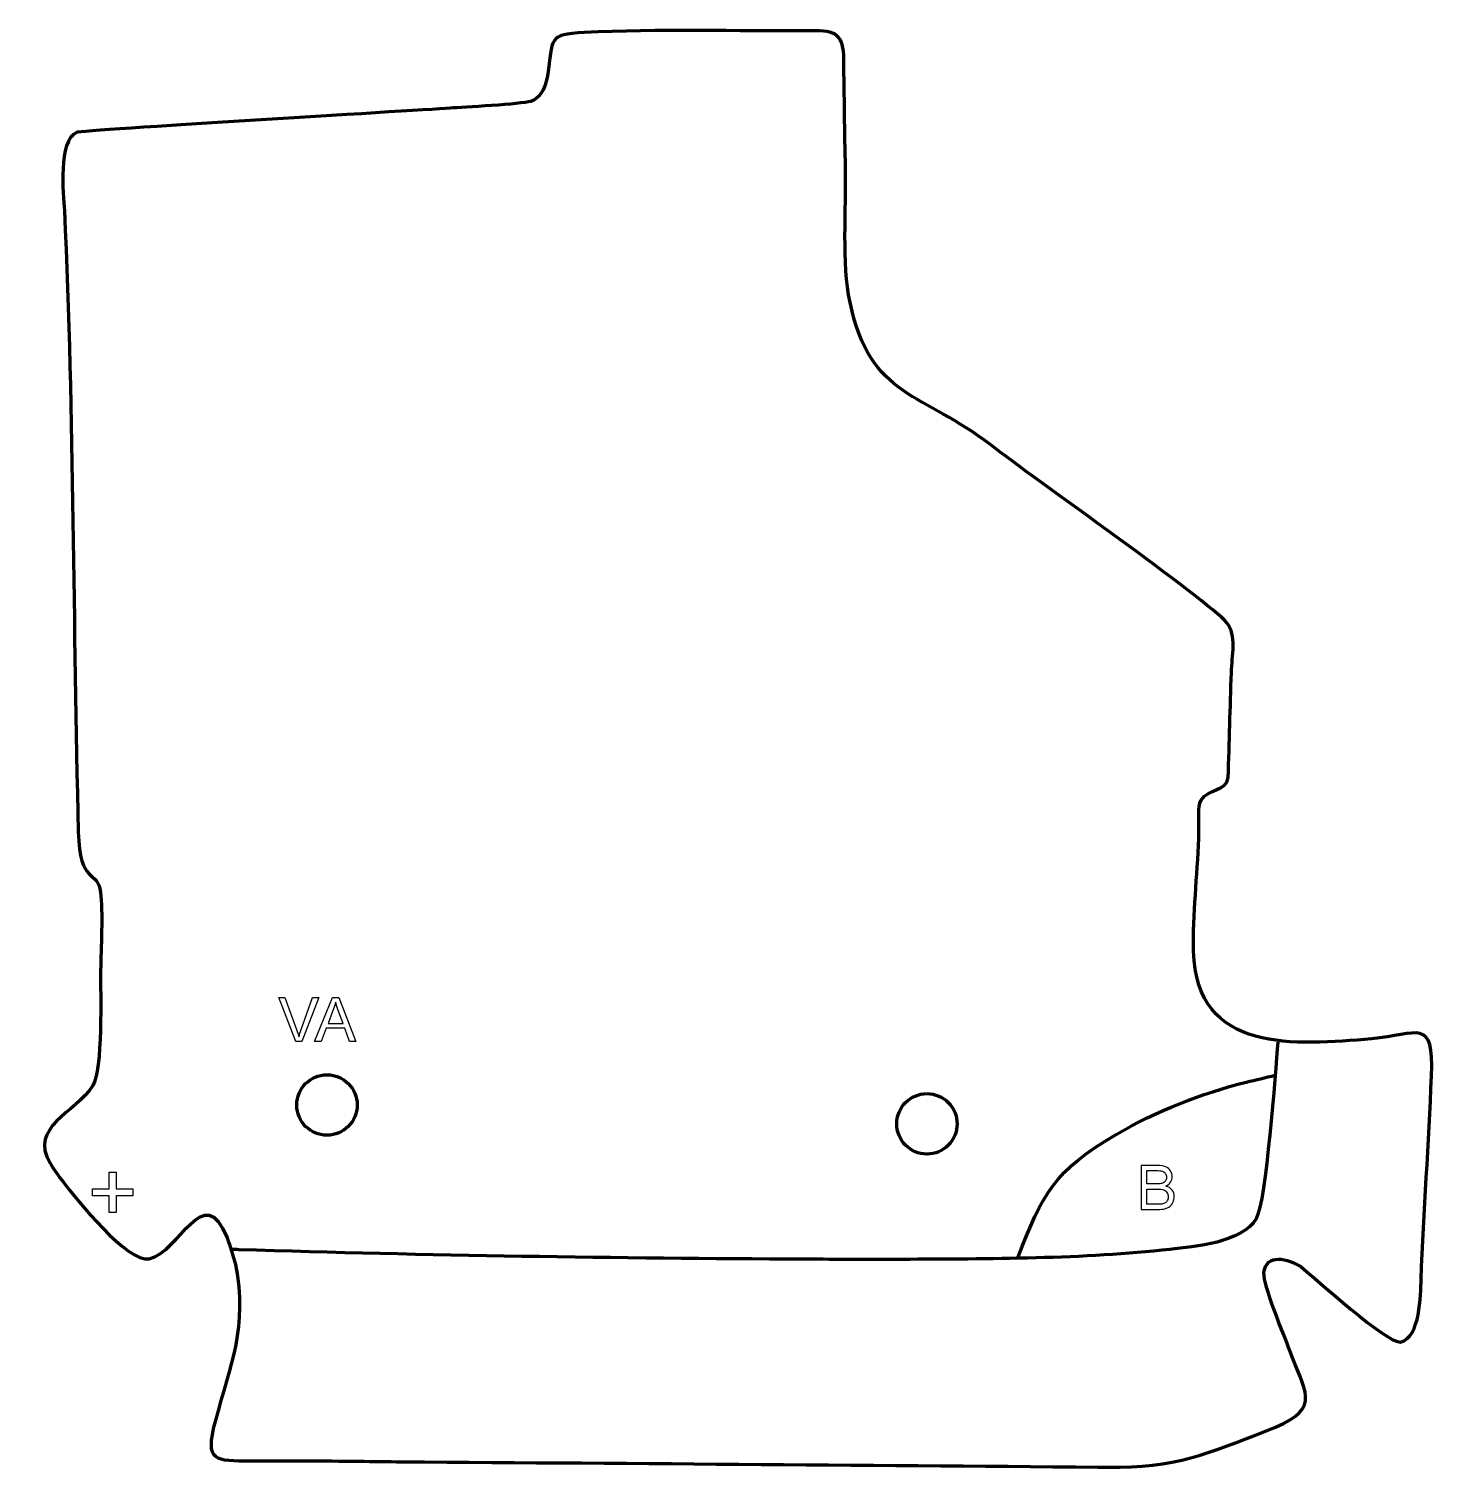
# Model space of a CAD drawing. Header units: millimetres. Extents: x 1020 to 1602, y 141 to 736.
import ezdxf

# ---------------------------------------------------------------- set-up
doc = ezdxf.new("R2010")
doc.units = ezdxf.units.MM
doc.header["$MEASUREMENT"] = 0
doc.layers.add('layer 2', color=7, linetype='Continuous')
doc.layers.add('layer 3', color=7, linetype='Continuous')

msp = doc.modelspace()

# ---------------------------------------------------------------- linework, layer by layer
at = {"layer": 'layer 2', "color": 142, "lineweight": 200}
for centre in [(1143.7237, 290.4966), (1391.9034, 282.6914)]:
    msp.add_ellipse(centre, major_axis=(0, 12.5), ratio=1, dxfattribs=at)
at = {"layer": 'layer 2', "color": 142}
for points, knots in [([(1133.3685, 316.7254), (1133.3685, 316.7254), (1140.3958, 334.9118), (1140.3958, 334.9118), (1140.3958, 334.9118), (1140.3958, 334.9118), (1137.7881, 334.9118), (1137.7881, 334.9118), (1137.7881, 334.9118), (1137.7881, 334.9118), (1133.0637, 321.6953), (1133.0637, 321.6953), (1133.0637, 321.6953), (1132.6869, 320.637), (1132.3652, 319.6464), (1132.1112, 318.7193), (1132.1112, 318.7193), (1131.8318, 319.7141), (1131.5058, 320.7047), (1131.1333, 321.6953), (1131.1333, 321.6953), (1131.1333, 321.6953), (1126.2311, 334.9118), (1126.2311, 334.9118), (1126.2311, 334.9118), (1126.2311, 334.9118), (1123.7758, 334.9118), (1123.7758, 334.9118), (1123.7758, 334.9118), (1123.7758, 334.9118), (1130.8666, 316.7254), (1130.8666, 316.7254), (1130.8666, 316.7254), (1130.8666, 316.7254), (1133.3685, 316.7254), (1133.3685, 316.7254)], [0, 0, 0, 0, 0.1, 0.1, 0.1, 0.1, 0.2, 0.2, 0.2, 0.2, 0.3, 0.3, 0.3, 0.3, 0.4, 0.4, 0.4, 0.4, 0.5, 0.5, 0.5, 0.5, 0.6, 0.6, 0.6, 0.6, 0.7, 0.7, 0.7, 0.7, 0.8, 0.8, 0.8, 0.8, 1, 1, 1, 1]), ([(1155.602, 316.7254), (1155.602, 316.7254), (1148.6255, 334.9118), (1148.6255, 334.9118), (1148.6255, 334.9118), (1148.6255, 334.9118), (1145.9796, 334.9118), (1145.9796, 334.9118), (1145.9796, 334.9118), (1145.9796, 334.9118), (1138.5755, 316.7254), (1138.5755, 316.7254), (1138.5755, 316.7254), (1138.5755, 316.7254), (1141.3145, 316.7254), (1141.3145, 316.7254), (1141.3145, 316.7254), (1141.3145, 316.7254), (1143.4185, 322.2372), (1143.4185, 322.2372), (1143.4185, 322.2372), (1143.4185, 322.2372), (1151.0766, 322.2372), (1151.0766, 322.2372), (1151.0766, 322.2372), (1151.0766, 322.2372), (1153.0493, 316.7254), (1153.0493, 316.7254), (1153.0493, 316.7254), (1153.0493, 316.7254), (1155.602, 316.7254), (1155.602, 316.7254)], [0, 0, 0, 0, 0.11111111, 0.11111111, 0.11111111, 0.11111111, 0.22222222, 0.22222222, 0.22222222, 0.22222222, 0.33333333, 0.33333333, 0.33333333, 0.33333333, 0.44444444, 0.44444444, 0.44444444, 0.44444444, 0.55555556, 0.55555556, 0.55555556, 0.55555556, 0.66666667, 0.66666667, 0.66666667, 0.66666667, 0.77777778, 0.77777778, 0.77777778, 0.77777778, 1, 1, 1, 1]), ([(1150.3696, 324.193), (1150.3696, 324.193), (1144.172, 324.193), (1144.172, 324.193), (1144.172, 324.193), (1144.172, 324.193), (1146.0685, 329.2349), (1146.0685, 329.2349), (1146.0685, 329.2349), (1146.64, 330.7674), (1147.0718, 332.0331), (1147.3724, 333.0322), (1147.3724, 333.0322), (1147.6222, 331.8469), (1147.9566, 330.6827), (1148.3757, 329.5312), (1148.3757, 329.5312), (1148.3757, 329.5312), (1150.3696, 324.193), (1150.3696, 324.193)], [0, 0, 0, 0, 0.16666667, 0.16666667, 0.16666667, 0.16666667, 0.33333333, 0.33333333, 0.33333333, 0.33333333, 0.5, 0.5, 0.5, 0.5, 0.66666667, 0.66666667, 0.66666667, 0.66666667, 1, 1, 1, 1]), ([(1056.5548, 246.038), (1056.5548, 246.038), (1056.5548, 252.9525), (1056.5548, 252.9525), (1056.5548, 252.9525), (1056.5548, 252.9525), (1063.4339, 252.9525), (1063.4339, 252.9525), (1063.4339, 252.9525), (1063.4339, 252.9525), (1063.4339, 255.8453), (1063.4339, 255.8453), (1063.4339, 255.8453), (1063.4339, 255.8453), (1056.5548, 255.8453), (1056.5548, 255.8453), (1056.5548, 255.8453), (1056.5548, 255.8453), (1056.5548, 262.7244), (1056.5548, 262.7244), (1056.5548, 262.7244), (1056.5548, 262.7244), (1053.6267, 262.7244), (1053.6267, 262.7244), (1053.6267, 262.7244), (1053.6267, 262.7244), (1053.6267, 255.8453), (1053.6267, 255.8453), (1053.6267, 255.8453), (1053.6267, 255.8453), (1046.7475, 255.8453), (1046.7475, 255.8453), (1046.7475, 255.8453), (1046.7475, 255.8453), (1046.7475, 252.9525), (1046.7475, 252.9525), (1046.7475, 252.9525), (1046.7475, 252.9525), (1053.6267, 252.9525), (1053.6267, 252.9525), (1053.6267, 252.9525), (1053.6267, 252.9525), (1053.6267, 246.038), (1053.6267, 246.038), (1053.6267, 246.038), (1053.6267, 246.038), (1056.5548, 246.038), (1056.5548, 246.038)], [0, 0, 0, 0, 0.07692308, 0.07692308, 0.07692308, 0.07692308, 0.15384615, 0.15384615, 0.15384615, 0.15384615, 0.23076923, 0.23076923, 0.23076923, 0.23076923, 0.30769231, 0.30769231, 0.30769231, 0.30769231, 0.38461538, 0.38461538, 0.38461538, 0.38461538, 0.46153846, 0.46153846, 0.46153846, 0.46153846, 0.53846154, 0.53846154, 0.53846154, 0.53846154, 0.61538462, 0.61538462, 0.61538462, 0.61538462, 0.69230769, 0.69230769, 0.69230769, 0.69230769, 0.76923077, 0.76923077, 0.76923077, 0.76923077, 0.84615385, 0.84615385, 0.84615385, 0.84615385, 1, 1, 1, 1]), ([(1480.4908, 247.3047), (1480.4908, 247.3047), (1480.4908, 265.4911), (1480.4908, 265.4911), (1480.4908, 265.4911), (1480.4908, 265.4911), (1487.3149, 265.4911), (1487.3149, 265.4911), (1487.3149, 265.4911), (1488.7035, 265.4911), (1489.8168, 265.3091), (1490.6593, 264.9408), (1490.6593, 264.9408), (1491.4975, 264.5725), (1492.1536, 264.0052), (1492.6278, 263.239), (1492.6278, 263.239), (1493.1061, 262.477), (1493.3432, 261.6769), (1493.3432, 260.8387), (1493.3432, 260.8387), (1493.3432, 260.064), (1493.1315, 259.3316), (1492.7124, 258.6458), (1492.7124, 258.6458), (1492.2933, 257.96), (1491.6583, 257.4054), (1490.8074, 256.9821), (1490.8074, 256.9821), (1491.9081, 256.6604), (1492.7548, 256.11), (1493.3432, 255.3311), (1493.3432, 255.3311), (1493.9359, 254.5564), (1494.2322, 253.6378), (1494.2322, 252.5794), (1494.2322, 252.5794), (1494.2322, 251.7243), (1494.0502, 250.9327), (1493.6903, 250.2003), (1493.6903, 250.2003), (1493.3305, 249.4679), (1492.886, 248.9049), (1492.3568, 248.507), (1492.3568, 248.507), (1491.8277, 248.1133), (1491.163, 247.8127), (1490.3672, 247.6095), (1490.3672, 247.6095), (1489.5671, 247.4063), (1488.5892, 247.3047), (1487.4292, 247.3047), (1487.4292, 247.3047), (1487.4292, 247.3047), (1480.4908, 247.3047), (1480.4908, 247.3047)], [0, 0, 0, 0, 0.06666667, 0.06666667, 0.06666667, 0.06666667, 0.13333333, 0.13333333, 0.13333333, 0.13333333, 0.2, 0.2, 0.2, 0.2, 0.26666667, 0.26666667, 0.26666667, 0.26666667, 0.33333333, 0.33333333, 0.33333333, 0.33333333, 0.4, 0.4, 0.4, 0.4, 0.46666667, 0.46666667, 0.46666667, 0.46666667, 0.53333333, 0.53333333, 0.53333333, 0.53333333, 0.6, 0.6, 0.6, 0.6, 0.66666667, 0.66666667, 0.66666667, 0.66666667, 0.73333333, 0.73333333, 0.73333333, 0.73333333, 0.8, 0.8, 0.8, 0.8, 0.86666667, 0.86666667, 0.86666667, 0.86666667, 1, 1, 1, 1]), ([(1482.9038, 257.8457), (1482.9038, 257.8457), (1486.8366, 257.8457), (1486.8366, 257.8457), (1486.8366, 257.8457), (1487.9034, 257.8457), (1488.6696, 257.9177), (1489.131, 258.0574), (1489.131, 258.0574), (1489.7449, 258.2394), (1490.2063, 258.5442), (1490.5153, 258.9675), (1490.5153, 258.9675), (1490.8244, 259.3909), (1490.981, 259.92), (1490.981, 260.5593), (1490.981, 260.5593), (1490.981, 261.1646), (1490.8371, 261.698), (1490.545, 262.1552), (1490.545, 262.1552), (1490.2571, 262.6167), (1489.8422, 262.9342), (1489.3046, 263.1035), (1489.3046, 263.1035), (1488.767, 263.2728), (1487.8441, 263.3575), (1486.5402, 263.3575), (1486.5402, 263.3575), (1486.5402, 263.3575), (1482.9038, 263.3575), (1482.9038, 263.3575), (1482.9038, 263.3575), (1482.9038, 263.3575), (1482.9038, 257.8457), (1482.9038, 257.8457)], [0, 0, 0, 0, 0.1, 0.1, 0.1, 0.1, 0.2, 0.2, 0.2, 0.2, 0.3, 0.3, 0.3, 0.3, 0.4, 0.4, 0.4, 0.4, 0.5, 0.5, 0.5, 0.5, 0.6, 0.6, 0.6, 0.6, 0.7, 0.7, 0.7, 0.7, 0.8, 0.8, 0.8, 0.8, 1, 1, 1, 1]), ([(1482.9038, 249.4383), (1482.9038, 249.4383), (1487.4335, 249.4383), (1487.4335, 249.4383), (1487.4335, 249.4383), (1488.2124, 249.4383), (1488.7585, 249.4679), (1489.076, 249.5272), (1489.076, 249.5272), (1489.6263, 249.6246), (1490.092, 249.7897), (1490.4645, 250.0225), (1490.4645, 250.0225), (1490.8371, 250.2553), (1491.1419, 250.594), (1491.3832, 251.0385), (1491.3832, 251.0385), (1491.6245, 251.483), (1491.743, 251.9952), (1491.743, 252.5752), (1491.743, 252.5752), (1491.743, 253.2568), (1491.5694, 253.8452), (1491.2181, 254.349), (1491.2181, 254.349), (1490.8709, 254.8527), (1490.3883, 255.2041), (1489.7703, 255.4073), (1489.7703, 255.4073), (1489.1564, 255.6105), (1488.2674, 255.7121), (1487.1117, 255.7121), (1487.1117, 255.7121), (1487.1117, 255.7121), (1482.9038, 255.7121), (1482.9038, 255.7121), (1482.9038, 255.7121), (1482.9038, 255.7121), (1482.9038, 249.4383), (1482.9038, 249.4383)], [0, 0, 0, 0, 0.09090909, 0.09090909, 0.09090909, 0.09090909, 0.18181818, 0.18181818, 0.18181818, 0.18181818, 0.27272727, 0.27272727, 0.27272727, 0.27272727, 0.36363636, 0.36363636, 0.36363636, 0.36363636, 0.45454545, 0.45454545, 0.45454545, 0.45454545, 0.54545455, 0.54545455, 0.54545455, 0.54545455, 0.63636364, 0.63636364, 0.63636364, 0.63636364, 0.72727273, 0.72727273, 0.72727273, 0.72727273, 0.81818182, 0.81818182, 0.81818182, 0.81818182, 1, 1, 1, 1])]:
    msp.add_open_spline(points, degree=3, knots=knots, dxfattribs=at)
at = {"layer": 'layer 2', "color": 142, "lineweight": 158}
for points, knots in [([(1537.0918, 316.4262), (1535.9446, 304.1069), (1532.322, 250.7194), (1528.0702, 243.46), (1528.0702, 243.46), (1522.2352, 233.4974), (1502.8925, 231.9748), (1492.3379, 230.7744), (1492.3379, 230.7744), (1457.1765, 226.7753), (1416.9243, 226.7518), (1381.4341, 226.6442), (1381.4341, 226.6442), (1368.1002, 226.6038), (1354.767, 226.6381), (1341.4332, 226.6999), (1341.4332, 226.6999), (1263.6704, 227.0833), (1185.005, 228.1832), (1107.2752, 230.6447), (1107.2752, 230.6447), (1106.2098, 230.6785), (1105.1445, 230.7132), (1104.0792, 230.7484)], [0, 0, 0, 0, 0.14285714, 0.14285714, 0.14285714, 0.14285714, 0.28571429, 0.28571429, 0.28571429, 0.28571429, 0.42857143, 0.42857143, 0.42857143, 0.42857143, 0.57142857, 0.57142857, 0.57142857, 0.57142857, 0.71428571, 0.71428571, 0.71428571, 0.71428571, 1, 1, 1, 1]), ([(1429.4337, 227.0667), (1439.9736, 254.1757), (1444.3197, 263.1494), (1470.2624, 278.3494), (1470.2624, 278.3494), (1486.6708, 287.9631), (1505.5542, 295.3247), (1523.9825, 299.9597), (1523.9825, 299.9597), (1527.9599, 300.9404), (1531.9642, 301.8461), (1535.9549, 302.7745)], [0, 0, 0, 0, 0.25, 0.25, 0.25, 0.25, 0.5, 0.5, 0.5, 0.5, 1, 1, 1, 1])]:
    msp.add_open_spline(points, degree=3, knots=knots, dxfattribs=at)
at = {"layer": 'layer 3', "color": 242, "lineweight": 158}
msp.add_open_spline([(1516.5694, 425.9305), (1515.5364, 420.0415), (1508.5679, 421.7298), (1505.379, 416.5373), (1505.379, 416.5373), (1503.649, 413.7204), (1504.653, 408.765), (1504.3562, 400.6693), (1504.3562, 400.6693), (1503.7941, 385.3343), (1501.8854, 369.2545), (1502.1785, 354.1628), (1502.1785, 354.1628), (1503.3122, 311.4016), (1544.7591, 315.2777), (1575.883, 317.8694), (1575.883, 317.8694), (1594.9353, 319.7373), (1601.7676, 326.9588), (1600.6081, 302.5387), (1600.6081, 302.5387), (1599.6311, 274.6127), (1597.3746, 246.5133), (1596.3657, 218.4638), (1596.3657, 218.4638), (1596.1295, 211.9566), (1596.0475, 194.3325), (1587.8571, 192.4594), (1587.8571, 192.4594), (1582.0434, 191.9), (1552.9509, 218.4938), (1546.5231, 223.6474), (1546.5231, 223.6474), (1541.4524, 227.0041), (1532.1236, 229.4108), (1531.3456, 221.0406), (1531.3456, 221.0406), (1530.8845, 216.0799), (1539.8062, 194.9479), (1542.039, 188.8504), (1542.039, 188.8504), (1547.942, 172.4758), (1555.5265, 165.321), (1536.1569, 157.2624), (1536.1569, 157.2624), (1513.1838, 148.2997), (1497.2241, 140.8411), (1471.9035, 140.6697), (1471.9035, 140.6697), (1372.8416, 141.4754), (1273.8188, 142.2841), (1174.7535, 142.9385), (1174.7535, 142.9385), (1168.7719, 142.9864), (1162.7935, 143.0701), (1156.8126, 143.1594), (1156.8126, 143.1594), (1141.9713, 143.3812), (1127.2749, 143.1783), (1112.5172, 143.3228), (1112.5172, 143.3228), (1097.3538, 143.4714), (1092.9253, 142.8444), (1097.4434, 159.5669), (1097.4434, 159.5669), (1103.9584, 183.6806), (1110.8712, 198.5032), (1105.8804, 224.5295), (1105.8804, 224.5295), (1104.8325, 228.302), (1103.8338, 231.9174), (1102.3811, 235.5642), (1102.3811, 235.5642), (1092.6585, 259.9722), (1082.8252, 229.6279), (1070.1874, 226.8746), (1070.1874, 226.8746), (1061.398, 224.9598), (1040.0131, 251.5976), (1034.7052, 258.5118), (1034.7052, 258.5118), (1032.8588, 261.0347), (1030.7259, 263.7622), (1029.1597, 266.4446), (1029.1597, 266.4446), (1020.3736, 281.4927), (1039.272, 286.8835), (1046.8364, 298.5161), (1046.8364, 298.5161), (1051.0369, 304.9758), (1049.985, 337.0913), (1050.079, 346.434), (1050.079, 346.434), (1050.2684, 354.6709), (1051.0671, 370.7434), (1050.0778, 378.4705), (1050.0778, 378.4705), (1048.8533, 388.0342), (1041.4226, 381.2815), (1040.855, 403.4561), (1040.855, 403.4561), (1038.6808, 489.079), (1039.0434, 574.869), (1035.1342, 660.4266), (1035.1342, 660.4266), (1034.6169, 667.4128), (1032.4164, 689.2109), (1040.1691, 692.7781), (1040.1691, 692.7781), (1042.101, 693.6671), (1178.1568, 701.6892), (1194.6936, 702.8184), (1194.6936, 702.8184), (1199.7355, 703.178), (1224.1738, 704.4959), (1228.0621, 705.585), (1228.0621, 705.585), (1231.4362, 706.9042), (1233.7542, 709.7755), (1234.9763, 716.1337), (1234.9763, 716.1337), (1237.3439, 731.715), (1234.8909, 733.3302), (1250.1228, 734.0993), (1250.1228, 734.0993), (1280.9986, 735.6583), (1312.9638, 734.5533), (1343.9723, 734.871), (1343.9723, 734.871), (1354.3764, 735.0005), (1357.4605, 733.1586), (1357.55, 722.8441), (1357.55, 722.8441), (1357.6917, 707.9196), (1357.9241, 692.9993), (1358.2199, 678.0771), (1358.2199, 678.0771), (1358.5577, 661.0406), (1356.7048, 638.6109), (1360.1067, 622.4828), (1360.1067, 622.4828), (1368.544, 582.4834), (1390.411, 585.2661), (1418.3321, 563.4976), (1418.3321, 563.4976), (1435.4513, 550.1507), (1507.868, 499.5727), (1515.9486, 489.9574), (1515.9486, 489.9574), (1520.1663, 484.9385), (1518.0638, 476.0419), (1517.8465, 469.3886), (1517.8465, 469.3886), (1517.3735, 454.9078), (1516.9978, 440.414), (1516.5694, 425.9305)], degree=3, knots=[0, 0, 0, 0, 0.025, 0.025, 0.025, 0.025, 0.05, 0.05, 0.05, 0.05, 0.075, 0.075, 0.075, 0.075, 0.1, 0.1, 0.1, 0.1, 0.125, 0.125, 0.125, 0.125, 0.15, 0.15, 0.15, 0.15, 0.175, 0.175, 0.175, 0.175, 0.2, 0.2, 0.2, 0.2, 0.225, 0.225, 0.225, 0.225, 0.25, 0.25, 0.25, 0.25, 0.275, 0.275, 0.275, 0.275, 0.3, 0.3, 0.3, 0.3, 0.325, 0.325, 0.325, 0.325, 0.35, 0.35, 0.35, 0.35, 0.375, 0.375, 0.375, 0.375, 0.4, 0.4, 0.4, 0.4, 0.425, 0.425, 0.425, 0.425, 0.45, 0.45, 0.45, 0.45, 0.475, 0.475, 0.475, 0.475, 0.5, 0.5, 0.5, 0.5, 0.525, 0.525, 0.525, 0.525, 0.55, 0.55, 0.55, 0.55, 0.575, 0.575, 0.575, 0.575, 0.6, 0.6, 0.6, 0.6, 0.625, 0.625, 0.625, 0.625, 0.65, 0.65, 0.65, 0.65, 0.675, 0.675, 0.675, 0.675, 0.7, 0.7, 0.7, 0.7, 0.725, 0.725, 0.725, 0.725, 0.75, 0.75, 0.75, 0.75, 0.775, 0.775, 0.775, 0.775, 0.8, 0.8, 0.8, 0.8, 0.825, 0.825, 0.825, 0.825, 0.85, 0.85, 0.85, 0.85, 0.875, 0.875, 0.875, 0.875, 0.9, 0.9, 0.9, 0.9, 0.925, 0.925, 0.925, 0.925, 0.95, 0.95, 0.95, 0.95, 1, 1, 1, 1], dxfattribs=at)

doc.saveas('drawing.dxf')
